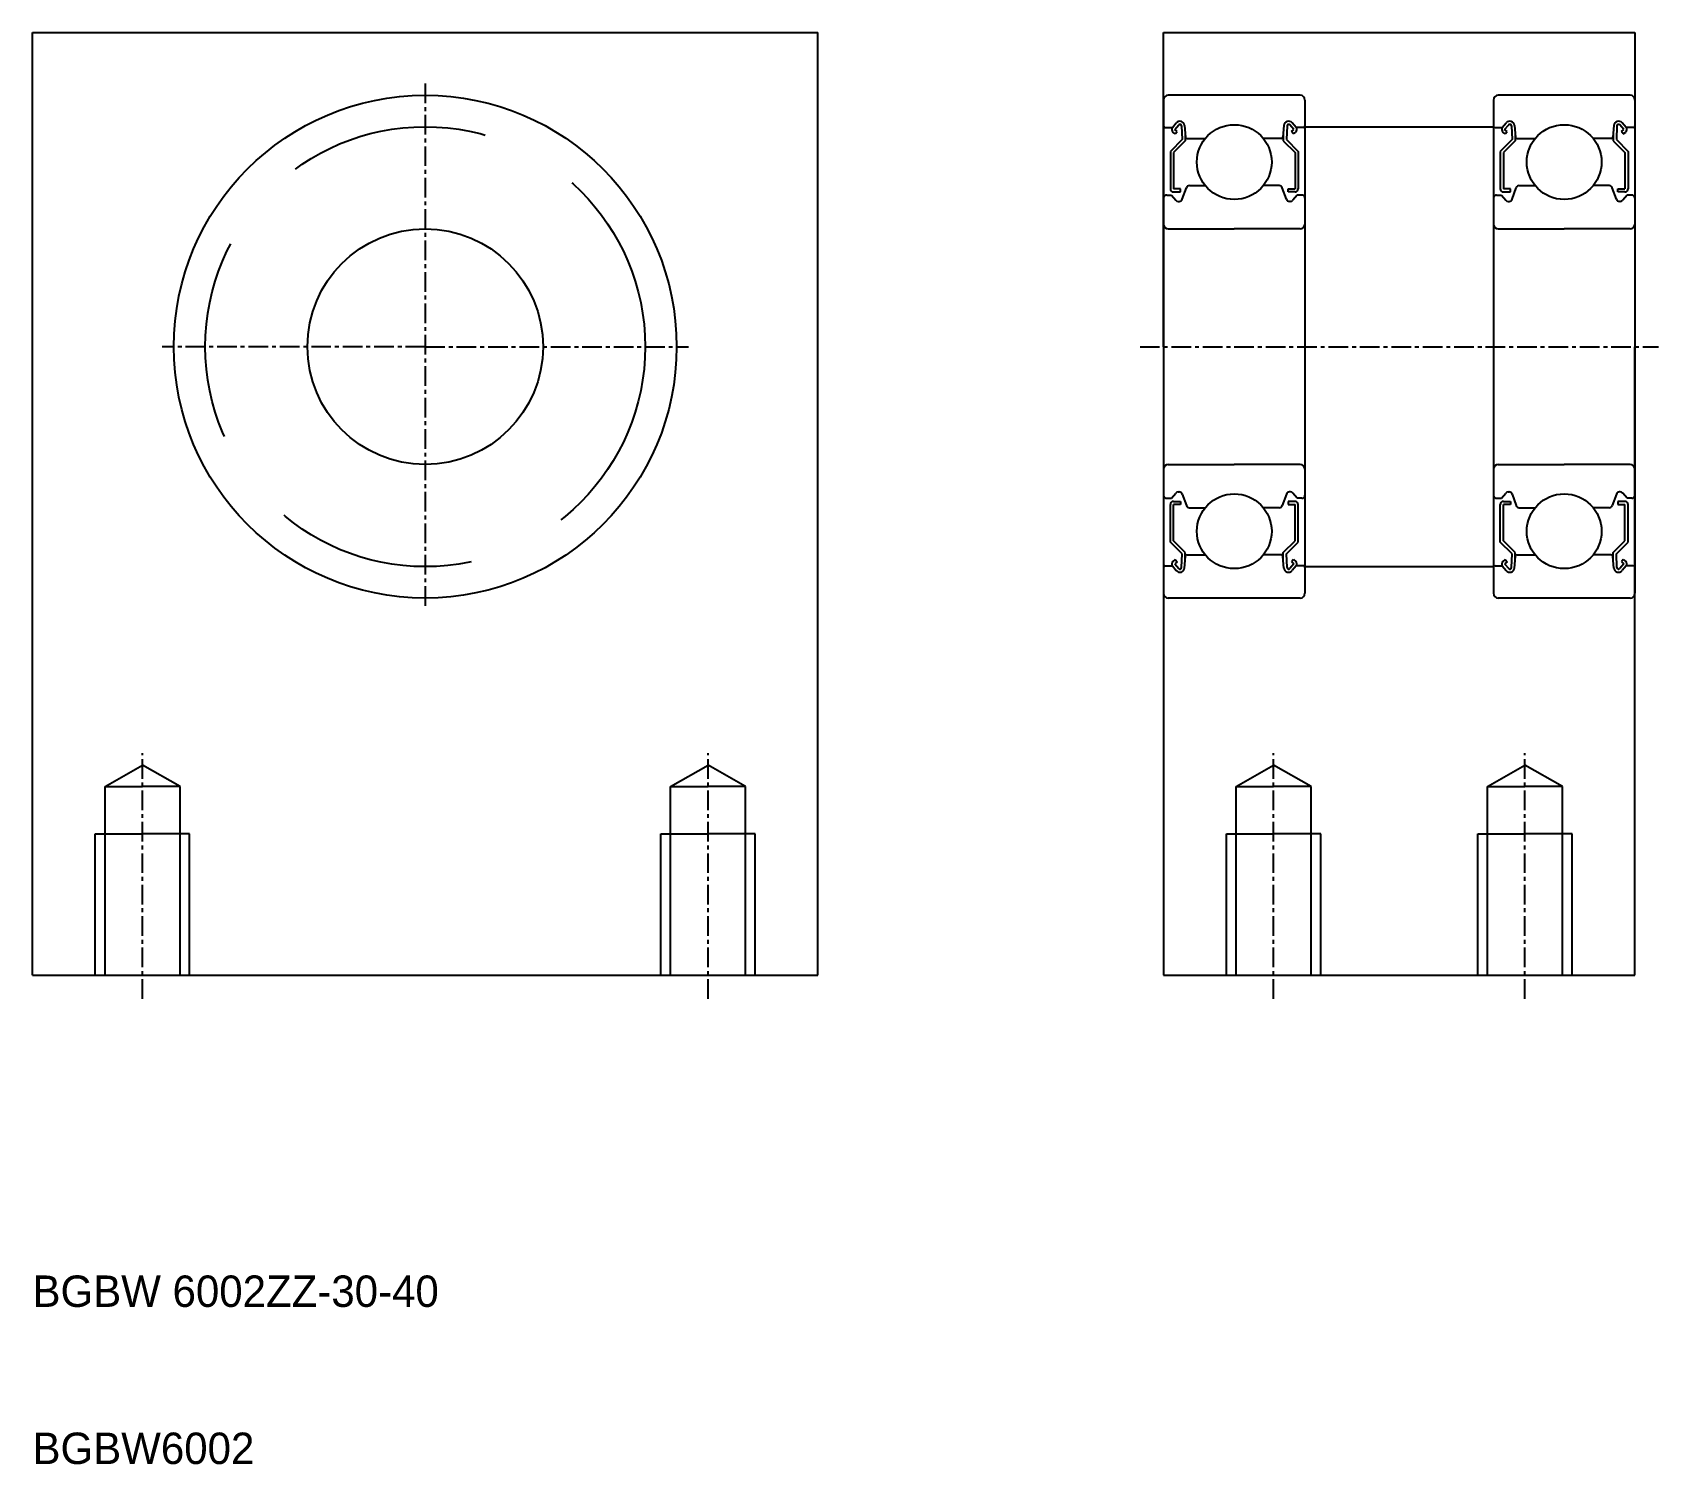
# Model space of a CAD drawing. Extents: x 91 to 195, y 69 to 160.
import ezdxf

# ---------------------------------------------------------------- set-up
doc = ezdxf.new("R2010")
doc.units = 0
doc.linetypes.add('CENTER', pattern=[2, 1.25, -0.25, 0.25, -0.25])
doc.linetypes.add('DASHED', pattern=[19.05, 12.7, -6.35])
doc.layers.get('0').update_dxf_attribs({"linetype": 'CONTINUOUS'})
doc.layers.add('CENTER', color=1, linetype='CENTER')

msp = doc.modelspace()

# ---------------------------------------------------------------- linework, layer by layer
for p, q in [((91.08, 99.78), (91.08, 159.78)), ((91.08, 159.78), (141.08, 159.78)), ((141.08, 99.78), (141.08, 159.78)), ((163.08, 159.78), (193.08, 159.78)), ((163.08, 139.78), (163.08, 159.78)), ((193.08, 159.78), (193.08, 139.78)), ((163.08, 155.48), (163.08, 124.08)), ((167.58, 155.78), (163.38, 155.78)), ((171.78, 155.78), (167.58, 155.78)), ((172.08, 155.48), (172.08, 124.08)), ((184.08, 155.48), (184.08, 124.08)), ((188.58, 155.78), (184.38, 155.78)), ((192.78, 155.78), (188.58, 155.78)), ((193.08, 155.48), (193.08, 124.08)), ((163.18, 153.73), (163.64, 153.73)), ((163.64, 153.73), (163.89, 154.02)), ((163.82, 153.32), (163.67, 153.44)), ((163.79, 153.6), (164.05, 153.89)), ((163.95, 153.47), (163.79, 153.6)), ((163.82, 153.32), (163.95, 153.47)), ((164.22, 153.84), (164.26, 152.96)), ((164.42, 153.86), (164.48, 153.12)), ((164.46, 153.35), (164.46, 152.88)), ((170.74, 153.86), (170.68, 153.12)), ((170.7, 153.35), (170.7, 152.88)), ((170.94, 153.84), (170.9, 152.96)), ((171.37, 153.6), (171.12, 153.89)), ((171.22, 153.47), (171.37, 153.6)), ((171.34, 153.32), (171.22, 153.47)), ((171.52, 153.73), (171.27, 154.02)), ((171.34, 153.32), (171.5, 153.44)), ((171.98, 153.73), (171.52, 153.73)), ((184.18, 153.73), (184.64, 153.73)), ((184.64, 153.73), (184.89, 154.02)), ((184.82, 153.32), (184.67, 153.44)), ((184.79, 153.6), (185.05, 153.89)), ((184.95, 153.47), (184.79, 153.6)), ((184.82, 153.32), (184.95, 153.47)), ((185.22, 153.84), (185.26, 152.96)), ((185.42, 153.86), (185.48, 153.12)), ((185.46, 153.35), (185.46, 152.88)), ((191.74, 153.86), (191.68, 153.12)), ((191.7, 153.35), (191.7, 152.88)), ((191.94, 153.84), (191.9, 152.96)), ((192.37, 153.6), (192.12, 153.89)), ((192.22, 153.47), (192.37, 153.6)), ((192.34, 153.32), (192.22, 153.47)), ((192.52, 153.73), (192.27, 154.02)), ((192.34, 153.32), (192.5, 153.44)), ((192.98, 153.73), (192.52, 153.73)), ((164.26, 152.96), (163.51, 152.21)), ((163.51, 152.21), (163.51, 149.83)), ((164.46, 152.88), (163.71, 152.13)), ((164.58, 153.03), (165.73, 153.03)), ((170.58, 153.03), (169.43, 153.03)), ((170.7, 152.88), (171.45, 152.13)), ((170.9, 152.96), (171.65, 152.21)), ((171.65, 152.21), (171.65, 149.83)), ((185.26, 152.96), (184.51, 152.21)), ((184.51, 152.21), (184.51, 149.83)), ((185.46, 152.88), (184.71, 152.13)), ((185.58, 153.03), (186.73, 153.03)), ((191.58, 153.03), (190.43, 153.03)), ((191.7, 152.88), (192.45, 152.13)), ((191.9, 152.96), (192.65, 152.21)), ((192.65, 152.21), (192.65, 149.83)), ((163.71, 152.13), (163.71, 149.83)), ((171.45, 152.13), (171.45, 149.83)), ((184.71, 152.13), (184.71, 149.83)), ((192.45, 152.13), (192.45, 149.83)), ((163.28, 149.43), (163.58, 149.43)), ((163.58, 149.43), (163.86, 149.1)), ((164.16, 149.83), (163.71, 149.83)), ((163.71, 149.63), (164.16, 149.63)), ((164.16, 149.63), (164.16, 149.83)), ((164.26, 149.16), (164.53, 149.89)), ((164.72, 150.03), (165.73, 150.03)), ((170.44, 150.03), (169.43, 150.03)), ((170.9, 149.16), (170.63, 149.89)), ((171, 149.83), (171.45, 149.83)), ((171, 149.63), (171, 149.83)), ((171.45, 149.63), (171, 149.63)), ((171.58, 149.43), (171.31, 149.1)), ((171.88, 149.43), (171.58, 149.43)), ((184.28, 149.43), (184.58, 149.43)), ((184.58, 149.43), (184.86, 149.1)), ((185.16, 149.83), (184.71, 149.83)), ((184.71, 149.63), (185.16, 149.63)), ((185.16, 149.63), (185.16, 149.83)), ((185.26, 149.16), (185.53, 149.89)), ((185.72, 150.03), (186.73, 150.03)), ((191.44, 150.03), (190.43, 150.03)), ((191.9, 149.16), (191.63, 149.89)), ((192, 149.83), (192.45, 149.83)), ((192, 149.63), (192, 149.83)), ((192.45, 149.63), (192, 149.63)), ((192.58, 149.43), (192.31, 149.1)), ((192.88, 149.43), (192.58, 149.43)), ((164.01, 149.03), (164.08, 149.03)), ((171.15, 149.03), (171.09, 149.03)), ((185.01, 149.03), (185.08, 149.03)), ((192.15, 149.03), (192.09, 149.03)), ((163.38, 147.28), (167.58, 147.28)), ((171.78, 147.28), (167.58, 147.28)), ((184.38, 147.28), (188.58, 147.28)), ((192.78, 147.28), (188.58, 147.28)), ((163.08, 139.78), (163.08, 99.78)), ((193.08, 99.78), (193.08, 139.78)), ((163.38, 132.28), (167.58, 132.28)), ((164.66, 132.28), (164.66, 132.28)), ((165.63, 132.28), (165.63, 132.28)), ((171.78, 132.28), (167.58, 132.28)), ((184.38, 132.28), (188.58, 132.28)), ((185.66, 132.28), (185.66, 132.28)), ((186.63, 132.28), (186.63, 132.28)), ((192.78, 132.28), (188.58, 132.28)), ((163.58, 130.13), (163.86, 130.45)), ((164.01, 130.53), (164.08, 130.53)), ((171.15, 130.53), (171.09, 130.53)), ((171.58, 130.13), (171.31, 130.45)), ((184.58, 130.13), (184.86, 130.45)), ((185.01, 130.53), (185.08, 130.53)), ((192.15, 130.53), (192.09, 130.53)), ((192.58, 130.13), (192.31, 130.45)), ((163.28, 130.13), (163.58, 130.13)), ((163.51, 127.34), (163.51, 129.73)), ((163.71, 129.93), (164.16, 129.93)), ((163.71, 127.43), (163.71, 129.73)), ((164.16, 129.73), (163.71, 129.73)), ((164.16, 129.93), (164.16, 129.73)), ((164.26, 130.39), (164.53, 129.66)), ((164.72, 129.53), (165.73, 129.53)), ((170.44, 129.53), (169.43, 129.53)), ((170.9, 130.39), (170.63, 129.66)), ((171, 129.93), (171, 129.73)), ((171.45, 129.93), (171, 129.93)), ((171, 129.73), (171.45, 129.73)), ((171.45, 127.43), (171.45, 129.73)), ((171.88, 130.13), (171.58, 130.13)), ((171.65, 127.34), (171.65, 129.73)), ((184.28, 130.13), (184.58, 130.13)), ((184.51, 127.34), (184.51, 129.73)), ((184.71, 129.93), (185.16, 129.93)), ((184.71, 127.43), (184.71, 129.73)), ((185.16, 129.73), (184.71, 129.73)), ((185.16, 129.93), (185.16, 129.73)), ((185.26, 130.39), (185.53, 129.66)), ((185.72, 129.53), (186.73, 129.53)), ((191.44, 129.53), (190.43, 129.53)), ((191.9, 130.39), (191.63, 129.66)), ((192, 129.93), (192, 129.73)), ((192.45, 129.93), (192, 129.93)), ((192, 129.73), (192.45, 129.73)), ((192.45, 127.43), (192.45, 129.73)), ((192.88, 130.13), (192.58, 130.13)), ((192.65, 127.34), (192.65, 129.73)), ((164.26, 126.59), (163.51, 127.34)), ((164.46, 126.68), (163.71, 127.43)), ((170.7, 126.68), (171.45, 127.43)), ((170.9, 126.59), (171.65, 127.34)), ((185.26, 126.59), (184.51, 127.34)), ((185.46, 126.68), (184.71, 127.43)), ((191.7, 126.68), (192.45, 127.43)), ((191.9, 126.59), (192.65, 127.34)), ((164.22, 125.72), (164.26, 126.59)), ((164.42, 125.69), (164.48, 126.43)), ((164.46, 126.21), (164.46, 126.68)), ((164.58, 126.53), (165.73, 126.53)), ((170.58, 126.53), (169.43, 126.53)), ((170.74, 125.69), (170.68, 126.43)), ((170.7, 126.21), (170.7, 126.68)), ((170.94, 125.72), (170.9, 126.59)), ((185.22, 125.72), (185.26, 126.59)), ((185.42, 125.69), (185.48, 126.43)), ((185.46, 126.21), (185.46, 126.68)), ((185.58, 126.53), (186.73, 126.53)), ((191.58, 126.53), (190.43, 126.53)), ((191.74, 125.69), (191.68, 126.43)), ((191.7, 126.21), (191.7, 126.68)), ((191.94, 125.72), (191.9, 126.59)), ((163.18, 125.83), (163.64, 125.83)), ((163.64, 125.83), (163.89, 125.53)), ((163.82, 126.24), (163.67, 126.11)), ((163.95, 126.08), (163.79, 125.95)), ((163.79, 125.95), (164.05, 125.66)), ((163.82, 126.24), (163.95, 126.08)), ((171.37, 125.95), (171.12, 125.66)), ((171.34, 126.24), (171.22, 126.08)), ((171.22, 126.08), (171.37, 125.95)), ((171.52, 125.83), (171.27, 125.53)), ((171.34, 126.24), (171.5, 126.11)), ((171.98, 125.83), (171.52, 125.83)), ((184.18, 125.83), (184.64, 125.83)), ((184.64, 125.83), (184.89, 125.53)), ((184.82, 126.24), (184.67, 126.11)), ((184.95, 126.08), (184.79, 125.95)), ((184.79, 125.95), (185.05, 125.66)), ((184.82, 126.24), (184.95, 126.08)), ((192.37, 125.95), (192.12, 125.66)), ((192.34, 126.24), (192.22, 126.08)), ((192.22, 126.08), (192.37, 125.95)), ((192.52, 125.83), (192.27, 125.53)), ((192.34, 126.24), (192.5, 126.11)), ((192.98, 125.83), (192.52, 125.83)), ((171.78, 123.78), (163.38, 123.78)), ((171.78, 123.78), (167.58, 123.78)), ((192.78, 123.78), (184.38, 123.78)), ((192.78, 123.78), (188.58, 123.78)), ((91.08, 99.78), (141.08, 99.78)), ((163.08, 99.78), (193.08, 99.78))]:
    msp.add_line(p, q)
at = {"color": 7, "linetype": 'CONTINUOUS'}
for p, q in [((172.08, 153.78), (184.08, 153.78)), ((172.08, 125.78), (184.08, 125.78))]:
    msp.add_line(p, q, dxfattribs=at)
at = {"color": 3, "linetype": 'DASHED'}
for p, q in [((95.7, 111.78), (98.08, 113.15)), ((100.47, 111.78), (98.08, 113.15)), ((131.7, 111.78), (134.08, 113.15)), ((136.47, 111.78), (134.08, 113.15)), ((167.7, 111.78), (170.08, 113.15)), ((172.47, 111.78), (170.08, 113.15)), ((183.7, 111.78), (186.08, 113.15)), ((188.47, 111.78), (186.08, 113.15)), ((95.7, 99.78), (95.7, 111.78)), ((95.7, 111.78), (98.08, 111.78)), ((100.47, 111.78), (98.08, 111.78)), ((100.47, 99.78), (100.47, 111.78)), ((131.7, 99.78), (131.7, 111.78)), ((131.7, 111.78), (134.08, 111.78)), ((136.47, 111.78), (134.08, 111.78)), ((136.47, 99.78), (136.47, 111.78)), ((167.7, 99.78), (167.7, 111.78)), ((167.7, 111.78), (170.08, 111.78)), ((172.47, 111.78), (170.08, 111.78)), ((172.47, 99.78), (172.47, 111.78)), ((183.7, 99.78), (183.7, 111.78)), ((183.7, 111.78), (186.08, 111.78)), ((188.47, 111.78), (186.08, 111.78)), ((188.47, 99.78), (188.47, 111.78)), ((95.08, 99.78), (95.08, 108.78)), ((95.08, 108.78), (98.08, 108.78)), ((101.08, 108.78), (98.08, 108.78)), ((101.08, 99.78), (101.08, 108.78)), ((131.08, 99.78), (131.08, 108.78)), ((131.08, 108.78), (134.08, 108.78)), ((137.08, 108.78), (134.08, 108.78)), ((137.08, 99.78), (137.08, 108.78)), ((167.08, 99.78), (167.08, 108.78)), ((167.08, 108.78), (170.08, 108.78)), ((173.08, 108.78), (170.08, 108.78)), ((173.08, 99.78), (173.08, 108.78)), ((183.08, 99.78), (183.08, 108.78)), ((183.08, 108.78), (186.08, 108.78)), ((189.08, 108.78), (186.08, 108.78)), ((189.08, 99.78), (189.08, 108.78))]:
    msp.add_line(p, q, dxfattribs=at)
for centre, radius in [((116.08, 139.78), 16), ((167.58, 151.53), 2.38), ((188.58, 151.53), 2.38), ((116.08, 139.78), 7.5), ((167.58, 128.03), 2.38), ((188.58, 128.03), 2.38)]:
    msp.add_circle(centre, radius)
msp.add_circle((116.08, 139.78), 14, dxfattribs=at)
for centre, radius, start, end in [((163.38, 155.48), 0.3, 90, 180), ((171.78, 155.48), 0.3, 0, 90), ((184.38, 155.48), 0.3, 90, 180), ((192.78, 155.48), 0.3, 0, 90), ((163.18, 153.83), 0.1, 180, 270), ((163.8, 153.6), 0.2, 140.0002, 230.0848), ((164.12, 153.83), 0.3, 4.9968, 140.0002), ((164.12, 153.83), 0.1, 2.8198, 140.0033), ((171.04, 153.83), 0.3, 39.9998, 175.0032), ((171.04, 153.83), 0.1, 39.9967, 177.1802), ((171.37, 153.6), 0.2, 309.9152, 39.9998), ((171.98, 153.83), 0.1, 270, 0), ((184.18, 153.83), 0.1, 180, 270), ((184.8, 153.6), 0.2, 140.0002, 230.0848), ((185.12, 153.83), 0.3, 4.9968, 140.0002), ((185.12, 153.83), 0.1, 2.8198, 140.0033), ((192.04, 153.83), 0.3, 39.9998, 175.0032), ((192.04, 153.83), 0.1, 39.9967, 177.1802), ((192.37, 153.6), 0.2, 309.9152, 39.9998), ((192.98, 153.83), 0.1, 270, 0), ((164.58, 153.13), 0.1, 184.9968, 269.9995), ((170.58, 153.13), 0.1, 270.0005, 355.0032), ((185.58, 153.13), 0.1, 184.9968, 269.9995), ((191.58, 153.13), 0.1, 270.0005, 355.0032), ((163.28, 149.23), 0.2, 90, 180), ((163.71, 149.83), 0.2, 180, 270), ((164.01, 149.23), 0.2, 219.9962, 270), ((164.08, 149.23), 0.2, 270, 339.9919), ((164.72, 149.83), 0.2, 90, 159.9919), ((170.44, 149.83), 0.2, 20.0081, 90), ((171.09, 149.23), 0.2, 200.0081, 270), ((171.15, 149.23), 0.2, 270, 320.0038), ((171.45, 149.83), 0.2, 270, 0), ((171.88, 149.23), 0.2, 0, 90), ((184.28, 149.23), 0.2, 90, 180), ((184.71, 149.83), 0.2, 180, 270), ((185.01, 149.23), 0.2, 219.9962, 270), ((185.08, 149.23), 0.2, 270, 339.9919), ((185.72, 149.83), 0.2, 90, 159.9919), ((191.44, 149.83), 0.2, 20.0081, 90), ((192.09, 149.23), 0.2, 200.0081, 270), ((192.15, 149.23), 0.2, 270, 320.0038), ((192.45, 149.83), 0.2, 270, 0), ((192.88, 149.23), 0.2, 0, 90), ((163.38, 147.58), 0.3, 180, 270), ((171.78, 147.58), 0.3, 270, 0), ((184.38, 147.58), 0.3, 180, 270), ((192.78, 147.58), 0.3, 270, 0), ((163.38, 131.98), 0.3, 90, 180), ((171.78, 131.98), 0.3, 0, 90), ((184.38, 131.98), 0.3, 90, 180), ((192.78, 131.98), 0.3, 0, 90), ((164.01, 130.33), 0.2, 90, 140.0038), ((164.08, 130.33), 0.2, 20.0081, 90), ((171.09, 130.33), 0.2, 90, 159.9919), ((171.15, 130.33), 0.2, 39.9962, 90), ((185.01, 130.33), 0.2, 90, 140.0038), ((185.08, 130.33), 0.2, 20.0081, 90), ((192.09, 130.33), 0.2, 90, 159.9919), ((192.15, 130.33), 0.2, 39.9962, 90), ((163.28, 130.33), 0.2, 180, 270), ((163.71, 129.73), 0.2, 90, 180), ((164.72, 129.73), 0.2, 200.0081, 270), ((170.44, 129.73), 0.2, 270, 339.9919), ((171.45, 129.73), 0.2, 0, 90), ((171.88, 130.33), 0.2, 270, 0), ((184.28, 130.33), 0.2, 180, 270), ((184.71, 129.73), 0.2, 90, 180), ((185.72, 129.73), 0.2, 200.0081, 270), ((191.44, 129.73), 0.2, 270, 339.9919), ((192.45, 129.73), 0.2, 0, 90), ((192.88, 130.33), 0.2, 270, 0), ((164.58, 126.43), 0.1, 90.0005, 175.0032), ((170.58, 126.43), 0.1, 4.9968, 89.9995), ((185.58, 126.43), 0.1, 90.0005, 175.0032), ((191.58, 126.43), 0.1, 4.9968, 89.9995), ((163.18, 125.73), 0.1, 90, 180), ((163.8, 125.95), 0.2, 129.9152, 219.9998), ((164.12, 125.72), 0.3, 219.9998, 355.0032), ((164.12, 125.72), 0.1, 219.9967, 357.1802), ((171.04, 125.72), 0.3, 184.9968, 320.0002), ((171.04, 125.72), 0.1, 182.8198, 320.0033), ((171.37, 125.95), 0.2, 320.0002, 50.0848), ((171.98, 125.73), 0.1, 0, 90), ((184.18, 125.73), 0.1, 90, 180), ((184.8, 125.95), 0.2, 129.9152, 219.9998), ((185.12, 125.72), 0.3, 219.9998, 355.0032), ((185.12, 125.72), 0.1, 219.9967, 357.1802), ((192.04, 125.72), 0.3, 184.9968, 320.0002), ((192.04, 125.72), 0.1, 182.8198, 320.0033), ((192.37, 125.95), 0.2, 320.0002, 50.0848), ((192.98, 125.73), 0.1, 0, 90), ((163.38, 124.08), 0.3, 180, 270), ((171.78, 124.08), 0.3, 270, 0), ((184.38, 124.08), 0.3, 180, 270), ((192.78, 124.08), 0.3, 270, 0)]:
    msp.add_arc(centre, radius, start, end)
at = {"layer": 'CENTER', "color": 1, "linetype": 'CENTER'}
for p, q in [((116.08, 156.53), (116.08, 123.03)), ((116.08, 139.78), (99.33, 139.78)), ((116.08, 139.78), (132.83, 139.78)), ((161.58, 139.78), (194.58, 139.78)), ((98.08, 98.28), (98.08, 113.9)), ((134.08, 98.28), (134.08, 113.9)), ((170.08, 98.28), (170.08, 113.9)), ((186.08, 98.28), (186.08, 113.9))]:
    msp.add_line(p, q, dxfattribs=at)

# ---------------------------------------------------------------- texts
for s, p in [('BGBW 6002ZZ-30-40', (91.08, 78.66)), ('BGBW6002', (91.08, 68.66))]:
    msp.add_text(s, height=2).set_placement(p)

doc.saveas('drawing.dxf')
